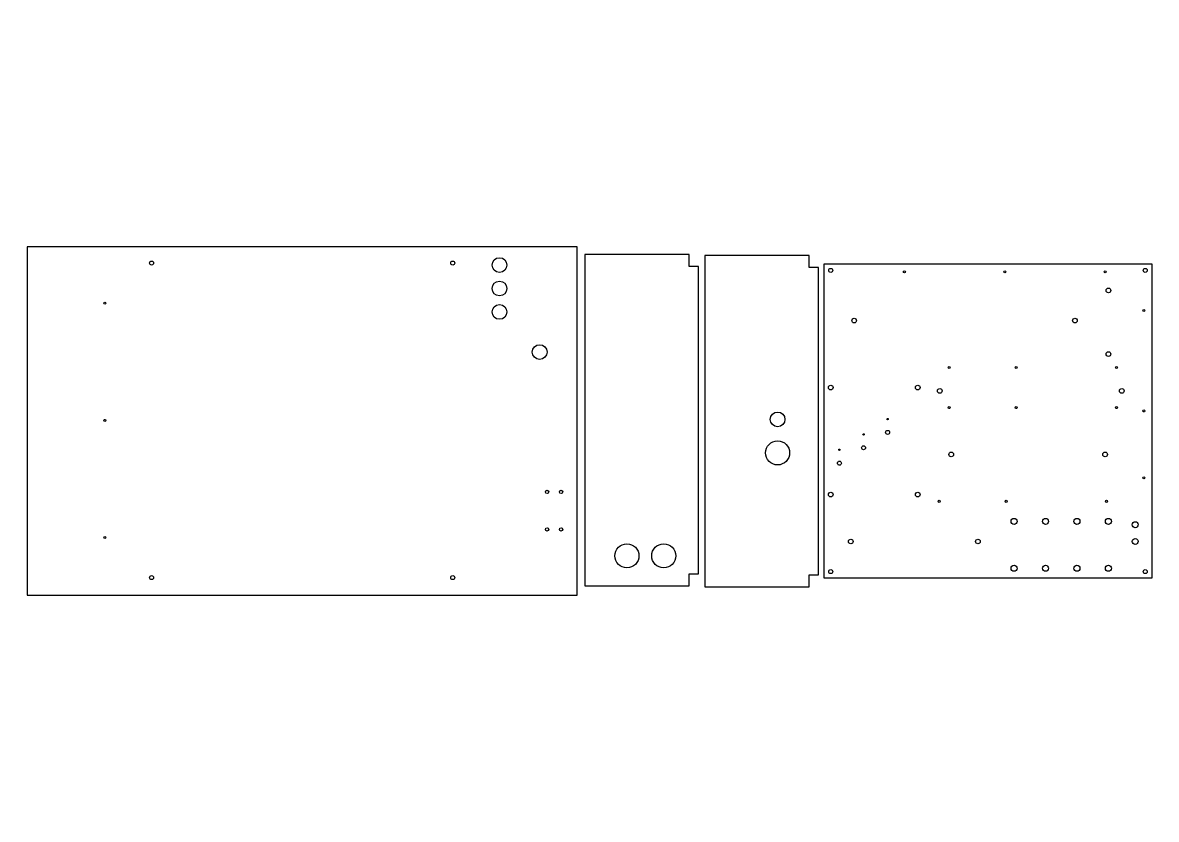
# Paper-space layout 'A3land' of a CAD drawing. Header units: millimetres. Extents: x 0 to 414, y 0 to 291.
# The model-space entities are those that its viewports show. They can reach past a viewport. Long polylines and large blocks are cut down to what shows.
import ezdxf

# ---------------------------------------------------------------- set-up
doc = ezdxf.new("R2010")
doc.units = ezdxf.units.MM
doc.layers.get('Defpoints').off()

msp = doc.modelspace()

# ---------------------------------------------------------------- linework, layer by layer
for points in [[(822, 520), (0, 520), (0, 0), (822, 0)], [(1003.4, 490.6), (989.4, 490.6), (989.4, 508.6), (833.4, 508.6), (833.4, 13.6), (989.4, 13.6), (989.4, 31.6), (1003.4, 31.6)], [(1182.6, 489.4), (1168.6, 489.4), (1168.6, 507.4), (1012.6, 507.4), (1012.6, 12.4), (1168.6, 12.4), (1168.6, 30.4), (1182.6, 30.4)], [(1191, 495), (1681, 495), (1681, 25), (1191, 25)]]:
    msp.add_lwpolyline(points, close=True)
for centre, radius in [((186, 496), 3), ((636, 496), 3), ((706, 493), 11), ((1201, 485), 3), ((1311, 483), 1.5), ((1461, 483), 1.5), ((1611, 483), 1.5), ((1671, 485), 3), ((706, 458), 11), ((1616, 455), 3.5), ((116, 436), 1.5), ((706, 423), 11), ((1669, 425), 1.5), ((1236, 410), 3.5), ((1566, 410), 3.5), ((766, 363), 11), ((1616, 360), 3.5), ((1378, 340), 1.5), ((1478, 340), 1.5), ((1628, 340), 1.5), ((1201, 310), 3.5), ((1331, 310), 3.5), ((1364, 305), 3.5), ((1636, 305), 3.5), ((1121.6, 262.4), 11), ((1378, 280), 1.5), ((1478, 280), 1.5), ((1628, 280), 1.5), ((1669, 275), 1.5), ((116, 261), 1.5), ((1286, 263), 1), ((1250, 240), 1), ((1286, 243), 3), ((1121.6, 212.4), 18), ((1250, 220), 3), ((1214, 217), 1), ((1381, 210), 3.5), ((1611, 210), 3.5), ((1214, 197), 3), ((1669, 175), 1.5), ((777, 154), 2.5), ((798, 154), 2.5), ((1201, 150), 3.5), ((1331, 150), 3.5), ((1363, 140), 1.5), ((1463, 140), 1.5), ((1613, 140), 1.5), ((1475, 110), 4.5), ((1522, 110), 4.5), ((1569, 110), 4.5), ((1616, 110), 4.5), ((1656, 105), 4.5), ((116, 86), 1.5), ((777, 98), 2.5), ((798, 98), 2.5), ((896.4, 58.6), 18), ((951.4, 58.6), 18), ((1231, 80), 3.5), ((1421, 80), 3.5), ((1656, 80), 4.5), ((1201, 35), 3), ((1475, 40), 4.5), ((1522, 40), 4.5), ((1569, 40), 4.5), ((1616, 40), 4.5), ((1671, 35), 3), ((186, 26), 3), ((636, 26), 3)]:
    msp.add_circle(centre, radius)

psp = doc.layouts.new('A3land')

# ---------------------------------------------------------------- viewports
at = {"layer": 'Defpoints'}
psp.add_viewport(center=(206.9, 145.35), size=(413.81, 290.703), view_center_point=(840.46, 260.01), view_height=1190.1749, dxfattribs=at)

doc.saveas('drawing.dxf')
